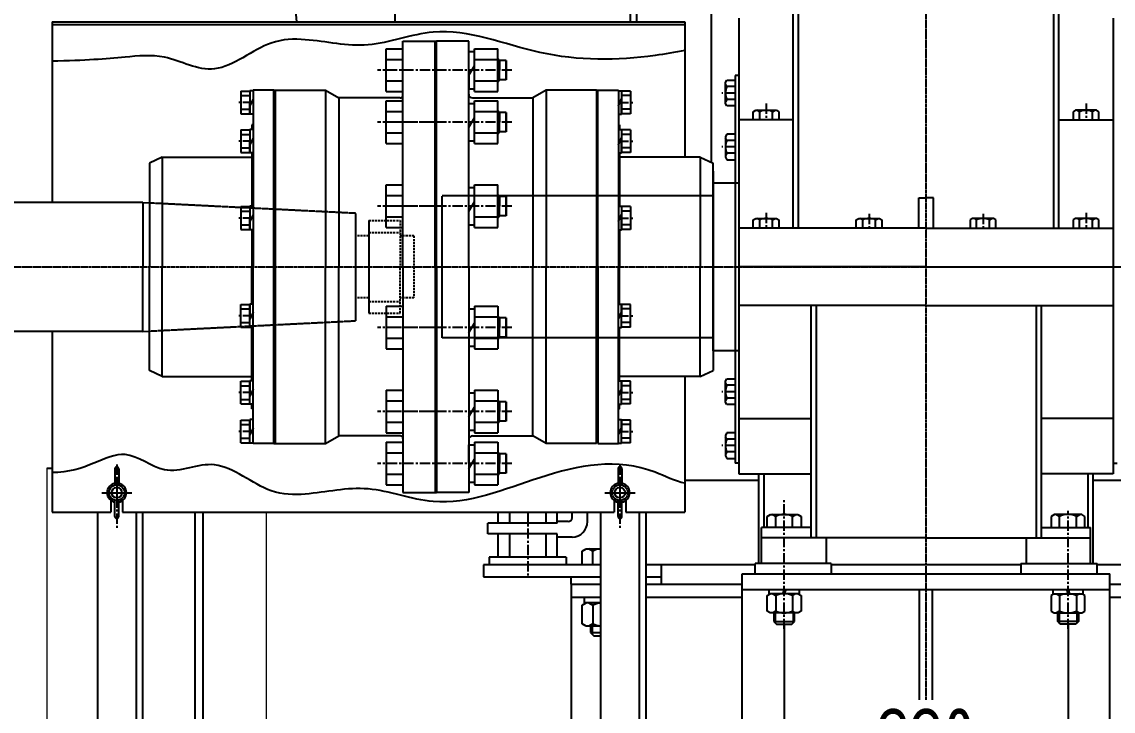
# Model space of a CAD drawing. Header units: millimetres. Extents: x -25976 to -4798, y -663 to 15440.
# Drawn here: x -15179 to -14333, y 14304 to 14838 of the extents above; entities that cross this region are included whole.
import ezdxf

# ---------------------------------------------------------------- set-up
doc = ezdxf.new("R2010")
doc.units = ezdxf.units.MM
doc.header["$LTSCALE"] = 0.25
doc.linetypes.add('CENTER', pattern=[50.8, 31.75, -6.35, 6.35, -6.35])
doc.linetypes.add('HIDDEN', pattern=[9.525, 6.35, -3.175])
for name, color, linetype in [('Bord', 1, 'Continuous'), ('Cen', 5, 'CENTER'), ('Con', 6, 'Continuous'), ('Cont', 6, 'Continuous'), ('Dim', 7, 'Continuous'), ('Hide', 2, 'HIDDEN')]:
    doc.layers.add(name, color=color, linetype=linetype)
doc.styles.add('Style1', font='romans.shx', dxfattribs={"width": 0.8})
doc.dimstyles.new('LIN15', dxfattribs={"dimscale": 15, "dimtxt": 3, "dimasz": 3, "dimexe": 1.5, "dimexo": 0, "dimgap": 1.5, "dimtad": 1, "dimdec": 0, "dimzin": 13, "dimdsep": 46, "dimtxsty": 'Style1', "dimcen": 0, "dimclrt": 3, "dimadec": 0, "dimazin": 0, "dimtfac": 1, "dimtdec": 0, "dimtmove": 0, "dimatfit": 3, "dimfxl": 1, "dimtolj": 1, "dimtzin": 13, "dimarcsym": 0})

# ---------------------------------------------------------------- blocks, each defined once
blk = doc.blocks.new('*D192')
at = {"layer": 'Dim', "color": 0, "lineweight": -2, "transparency": 16777216}
for p, q in [((-14588.27, 14371.01), (-14588.27, 14215.81)), ((-14368.27, 14371.01), (-14368.27, 14215.81)), ((-14543.27, 14238.31), (-14413.27, 14238.31))]:
    blk.add_line(p, q, dxfattribs=at)
at = {"layer": 'Dim', "color": 0, "transparency": 16777216}
for points in [[(-14543.27, 14245.81), (-14543.27, 14230.81), (-14588.27, 14238.31)], [(-14413.27, 14245.81), (-14413.27, 14230.81), (-14368.27, 14238.31)]]:
    blk.add_solid(points, dxfattribs=at)
at = {"layer": 'Dim', "color": 3, "transparency": 16777216, "insert": (-14478.27, 14283.31), "char_height": 45, "attachment_point": 5, "style": 'Style1'}
blk.add_mtext('\\A1;220', dxfattribs=at)

msp = doc.modelspace()

# ---------------------------------------------------------------- linework, layer by layer
at = {"color": 1, "ltscale": 0.496}
for p, q in [((-14595.18902, 14379.7105), (-14595.18902, 14371.928)), ((-14581.35402, 14379.7105), (-14581.35402, 14371.928)), ((-14375.18902, 14379.7105), (-14375.18902, 14371.928)), ((-14361.35402, 14379.7105), (-14361.35402, 14371.928))]:
    msp.add_line(p, q, dxfattribs=at)
at = {"layer": 'Bord'}
for p, q in [((-14808.77152, 14808.02881), (-14810.27152, 14808.02881)), ((-14808.77152, 14793.02881), (-14810.27152, 14793.02881)), ((-14808.77152, 14767.72033), (-14810.27152, 14767.72033)), ((-14808.77152, 14752.72033), (-14810.27152, 14752.72033)), ((-14808.77152, 14702.5105), (-14810.27152, 14702.5105)), ((-14808.77152, 14687.5105), (-14810.27152, 14687.5105)), ((-14808.77152, 14608.5105), (-14810.27152, 14608.5105)), ((-14808.77152, 14593.5105), (-14810.27152, 14593.5105)), ((-14808.77152, 14543.30067), (-14810.27152, 14543.30067)), ((-14808.77152, 14528.30067), (-14810.27152, 14528.30067)), ((-14808.77152, 14502.99218), (-14810.27152, 14502.99218)), ((-14808.77152, 14502.99218), (-14810.27152, 14502.99218)), ((-14808.77152, 14487.99218), (-14810.27152, 14487.99218))]:
    msp.add_line(p, q, dxfattribs=at)
for points in [[(-14665.32715, 14815.77323), (-14672.95992, 14814.33183), (-14709.84202, 14807.91449), (-14775.53868, 14807.40256), (-14849.34799, 14839.70188), (-14911.38669, 14814.66329), (-14951.45154, 14825.05002), (-14991.35441, 14824.50533), (-15028.13268, 14791.35492), (-15066.40641, 14814.11736), (-15103.47887, 14809.91147), (-15129.6889, 14808.02933), (-15155.88278, 14807.37752)], [(-14665.32715, 14480.24776), (-14672.95992, 14481.68917), (-14709.84202, 14501.8088), (-14775.53868, 14488.61843), (-14849.34799, 14456.31912), (-14911.38669, 14481.3577), (-14951.45154, 14470.97097), (-14991.35441, 14471.51567), (-15028.13268, 14504.66608), (-15066.40641, 14481.90363), (-15103.47887, 14514.54234), (-15129.6889, 14487.99167), (-15155.88278, 14488.64348)]]:
    msp.add_open_spline(points, degree=3, knots=[262.031920534, 262.031920534, 262.031920534, 262.031920534, 285.376803422, 374.709564146, 457.372574592, 508.03748906, 559.023490605, 586.099175012, 630.187959584, 669.595911366, 701.501473067, 748.136789081, 748.136789081, 748.136789081, 748.136789081], dxfattribs=at)
at = {"layer": 'Cen', "ltscale": 0.2}
for p, q in [((-14478.27152, 14312.27892), (-14478.27152, 14909.07277)), ((-17629.39153, 14648.0105), (-11678.17202, 14648.0105))]:
    msp.add_line(p, q, dxfattribs=at)
at = {"layer": 'Cen'}
for p, q in [((-14799.21307, 14800.52881), (-14903.33548, 14800.52881)), ((-14626.27152, 14782.78872), (-14636.58988, 14782.78872)), ((-14999.77152, 14775.52881), (-15011.78283, 14775.52881)), ((-14716.77152, 14775.52881), (-14704.76022, 14775.52881)), ((-14602.21422, 14774.66075), (-14602.21422, 14761.91613)), ((-14354.32883, 14774.66075), (-14354.32883, 14761.91613)), ((-14799.21307, 14760.22033), (-14903.33548, 14760.22033)), ((-14859.91821, 14760.22033), (-14888.70857, 14760.22033)), ((-14999.77152, 14745.45279), (-15011.78283, 14745.45279)), ((-14716.77152, 14745.45279), (-14704.76022, 14745.45279)), ((-14626.27152, 14741.04354), (-14636.58988, 14741.04354)), ((-14799.21307, 14695.0105), (-14903.33548, 14695.0105)), ((-14859.91821, 14695.0105), (-14888.70857, 14695.0105)), ((-14999.77152, 14685.9105), (-15011.78283, 14685.9105)), ((-14716.77152, 14685.9105), (-14704.76022, 14685.9105)), ((-14602.21422, 14689.88001), (-14602.21422, 14678.0105)), ((-14522.39615, 14689.17773), (-14522.39615, 14678.0105)), ((-14434.14689, 14689.17773), (-14434.14689, 14678.0105)), ((-14354.32883, 14689.88001), (-14354.32883, 14678.0105)), ((-14999.77152, 14610.1105), (-15011.78283, 14610.1105)), ((-14716.77152, 14610.1105), (-14704.76022, 14610.1105)), ((-14799.21307, 14601.0105), (-14903.33548, 14601.0105)), ((-14859.91821, 14601.0105), (-14888.70857, 14601.0105)), ((-14999.77152, 14550.56821), (-15011.78283, 14550.56821)), ((-14716.77152, 14550.56821), (-14704.76022, 14550.56821)), ((-14626.27152, 14551.23514), (-14636.58988, 14551.23514)), ((-14799.21307, 14535.80067), (-14903.33548, 14535.80067)), ((-14859.91821, 14535.80067), (-14888.70857, 14535.80067)), ((-14999.77152, 14520.49218), (-15011.78283, 14520.49218)), ((-14716.77152, 14520.49218), (-14704.76022, 14520.49218)), ((-14626.27152, 14509.48996), (-14636.58988, 14509.48996)), ((-15105.51194, 14494.80699), (-15105.51194, 14444.06153)), ((-14799.21307, 14495.49218), (-14903.33548, 14495.49218)), ((-14715.51173, 14494.80699), (-14715.51173, 14444.06153)), ((-14588.27152, 14418.0105), (-14588.27152, 14467.22943)), ((-14787.04359, 14457.94284), (-14787.04359, 14408.0105)), ((-14588.27152, 14367.27532), (-14588.27152, 14458.76079)), ((-14368.27152, 14367.27532), (-14368.27152, 14458.76079))]:
    msp.add_line(p, q, dxfattribs=at)
at = {"layer": 'Cen', "linetype": 'Continuous'}
for p, q in [((-15105.51184, 14484.64297), (-15105.51204, 14461.24271)), ((-14715.51163, 14484.64297), (-14715.51183, 14461.24271)), ((-15117.21207, 14472.94284), (-15093.81181, 14472.94284)), ((-14727.21186, 14472.94284), (-14703.8116, 14472.94284))]:
    msp.add_line(p, q, dxfattribs=at)
at = {"layer": 'Cen', "ltscale": 0.05}
for p, q in [((-15113.01194, 14472.94284), (-15098.01194, 14472.94284)), ((-14723.01173, 14472.94284), (-14708.01173, 14472.94284))]:
    msp.add_line(p, q, dxfattribs=at)
at = {"layer": 'Con'}
for p, q in [((-15155.51173, 14457.94284), (-15130.51173, 14457.94284)), ((-15155.51173, 14457.94284), (-15110.01194, 14457.94284)), ((-15150.51173, 14457.94284), (-15110.01194, 14457.94284)), ((-15120.51194, 14457.94284), (-15120.51194, 13918.0105)), ((-15101.01194, 14457.94284), (-14720.01173, 14457.94284)), ((-15085.51194, 14457.94284), (-15085.51194, 13975.64096)), ((-14730.51173, 14457.94284), (-14730.51173, 13918.0105)), ((-14711.01173, 14457.94284), (-14665.51173, 14457.94284)), ((-14695.51173, 14457.94284), (-14695.51173, 13918.0105)), ((-14690.32715, 14457.94284), (-14665.32715, 14457.94284))]:
    msp.add_line(p, q, dxfattribs=at)
at = {"layer": 'Cont'}
for p, q in [((-14890.0113, 15007.5105), (-14890.0113, 14838.0105)), ((-14707.33569, 14838.0105), (-14707.33569, 14992.5105)), ((-14702.33569, 14838.0105), (-14702.33569, 14958.2369)), ((-14971.33592, 14896.0105), (-14966.10995, 14838.0105)), ((-14577.15692, 14678.0105), (-14577.15692, 14895.0105)), ((-14379.38613, 14678.0105), (-14379.38613, 14895.0105)), ((-14581.15692, 14678.0105), (-14581.15692, 14890.0105)), ((-14375.38613, 14678.0105), (-14375.38613, 14890.0105)), ((-14644.45264, 14728.89818), (-14644.45264, 14876.6733)), ((-15155.51173, 14838.0105), (-14665.32715, 14838.0105)), ((-15155.51173, 14838.0105), (-15155.51173, 14698.0105)), ((-14665.32715, 14838.0105), (-14665.32715, 14733.0105)), ((-14623.27152, 14840.78444), (-14623.27152, 14487.59904)), ((-14333.27152, 14840.78444), (-14333.27152, 14487.59904)), ((-14883.77152, 14823.02881), (-14857.77152, 14823.02881)), ((-14883.77152, 14648.0105), (-14883.77152, 14823.02881)), ((-14858.77152, 14811.02881), (-14858.77152, 14823.02881)), ((-14858.77152, 14778.02881), (-14858.77152, 14823.02881)), ((-14857.77152, 14648.0105), (-14857.77152, 14823.02881)), ((-14832.77152, 14823.02881), (-14857.77152, 14823.02881)), ((-14832.77152, 14648.0105), (-14832.77152, 14823.02881)), ((-14896.77152, 14817.02881), (-14883.77152, 14817.02881)), ((-14896.77152, 14784.02881), (-14896.77152, 14817.02881)), ((-14832.77152, 14800.52881), (-14832.77152, 14815.02881)), ((-14832.77152, 14815.02881), (-14828.27152, 14815.02881)), ((-14828.27152, 14817.02881), (-14810.27152, 14817.02881)), ((-14828.27152, 14784.02881), (-14828.27152, 14817.02881)), ((-14810.27152, 14784.02881), (-14810.27152, 14817.02881)), ((-14896.77152, 14808.77881), (-14883.77152, 14808.77881)), ((-14832.77152, 14796.73548), (-14828.27152, 14803.97257)), ((-14828.27152, 14808.77881), (-14810.27152, 14808.77881)), ((-14810.27152, 14809.52881), (-14808.77152, 14808.02881)), ((-14808.77152, 14808.02881), (-14808.77152, 14800.52881)), ((-14803.77152, 14808.02881), (-14808.77152, 14808.02881)), ((-14803.77152, 14808.02881), (-14803.77152, 14800.52881)), ((-14803.77152, 14800.52881), (-14803.77152, 14808.02881)), ((-14832.77152, 14800.52881), (-14832.77152, 14786.02881)), ((-14808.77152, 14793.02881), (-14808.77152, 14800.52881)), ((-14803.77152, 14793.02881), (-14803.77152, 14800.52881)), ((-14803.77152, 14800.52881), (-14803.77152, 14793.02881)), ((-14626.27152, 14796.3972), (-14626.27152, 14495.88148)), ((-14623.27152, 14796.3972), (-14626.27152, 14796.3972)), ((-14983.77152, 14785.02881), (-14999.77152, 14785.02881)), ((-14999.77152, 14785.02881), (-14999.77152, 14648.0105)), ((-14999.77152, 14785.02881), (-14999.77152, 14648.0105)), ((-14983.77152, 14648.0105), (-14983.77152, 14785.02881)), ((-14983.77152, 14785.02881), (-14983.77152, 14648.0105)), ((-14982.77152, 14785.02881), (-14943.77152, 14785.02881)), ((-14982.77152, 14785.02881), (-14982.77152, 14648.0105)), ((-14982.77152, 14648.0105), (-14982.77152, 14785.02881)), ((-14943.77152, 14785.02881), (-14933.37922, 14779.02881)), ((-14943.77152, 14785.02881), (-14943.77152, 14648.0105)), ((-14896.77152, 14792.27881), (-14883.77152, 14792.27881)), ((-14858.77152, 14648.0105), (-14858.77152, 14790.02881)), ((-14832.77152, 14786.02881), (-14828.27152, 14786.02881)), ((-14832.77152, 14786.02881), (-14828.27152, 14786.02881)), ((-14828.27152, 14792.27881), (-14810.27152, 14792.27881)), ((-14810.27152, 14791.52881), (-14808.77152, 14793.02881)), ((-14803.77152, 14793.02881), (-14808.77152, 14793.02881)), ((-14772.77152, 14785.02881), (-14783.16383, 14779.02881)), ((-14772.77152, 14785.02881), (-14772.77152, 14648.0105)), ((-14733.77152, 14785.02881), (-14772.77152, 14785.02881)), ((-14733.77152, 14785.02881), (-14733.77152, 14648.0105)), ((-14733.77152, 14785.01339), (-14732.77152, 14785.02881)), ((-14733.77152, 14785.02881), (-14733.77152, 14648.0105)), ((-14732.77152, 14648.0105), (-14732.77152, 14785.02881)), ((-14732.77152, 14785.02881), (-14716.77152, 14785.02881)), ((-14732.77152, 14785.02881), (-14716.77152, 14785.02881)), ((-14732.77152, 14648.0105), (-14732.77152, 14785.02881)), ((-14716.77152, 14785.02881), (-14716.77152, 14648.0105)), ((-14716.77152, 14785.02881), (-14716.77152, 14648.0105)), ((-14633.77152, 14790.83802), (-14632.67415, 14792.73872)), ((-14633.77152, 14774.73942), (-14633.77152, 14790.83802)), ((-14632.67415, 14787.76372), (-14633.77152, 14789.66442)), ((-14632.67415, 14792.73872), (-14626.27152, 14792.73872)), ((-14626.27152, 14787.76372), (-14632.67415, 14787.76372)), ((-15009.27152, 14784.32881), (-15009.27152, 14766.72881)), ((-15009.27152, 14784.32881), (-15002.27152, 14784.32881)), ((-15009.27152, 14780.78925), (-15002.27152, 14780.78925)), ((-14999.77152, 14784.62881), (-15002.27152, 14784.62881)), ((-15002.27152, 14784.62881), (-15002.27152, 14775.52881)), ((-15002.27152, 14784.32881), (-15002.27152, 14766.72881)), ((-14999.77152, 14778.24275), (-15002.27152, 14772.81487)), ((-14999.77152, 14784.62881), (-14999.77152, 14766.42881)), ((-14885.77152, 14779.02881), (-14933.37922, 14779.02881)), ((-14933.37922, 14779.02881), (-14933.37922, 14648.0105)), ((-14896.77152, 14784.02881), (-14883.77152, 14784.02881)), ((-14896.77152, 14784.02881), (-14883.77152, 14784.02881)), ((-14896.77152, 14776.72033), (-14883.77152, 14776.72033)), ((-14896.77152, 14743.72033), (-14896.77152, 14776.72033)), ((-14829.77152, 14779.02881), (-14783.16383, 14779.02881)), ((-14828.27152, 14784.02881), (-14810.27152, 14784.02881)), ((-14828.27152, 14784.02881), (-14810.27152, 14784.02881)), ((-14828.27152, 14776.72033), (-14810.27152, 14776.72033)), ((-14828.27152, 14743.72033), (-14828.27152, 14776.72033)), ((-14810.27152, 14743.72033), (-14810.27152, 14776.72033)), ((-14783.16383, 14779.02881), (-14783.16383, 14648.0105)), ((-14716.77152, 14784.62881), (-14716.77152, 14766.42881)), ((-14716.77152, 14784.62881), (-14714.27152, 14784.62881)), ((-14716.77152, 14772.81487), (-14714.27152, 14778.24275)), ((-14714.27152, 14784.62881), (-14714.27152, 14775.52881)), ((-14707.27152, 14784.32881), (-14714.27152, 14784.32881)), ((-14714.27152, 14784.32881), (-14714.27152, 14766.72881)), ((-14707.27152, 14780.78925), (-14714.27152, 14780.78925)), ((-14707.27152, 14784.32881), (-14707.27152, 14766.72881)), ((-14632.67415, 14777.81372), (-14633.77152, 14775.91302)), ((-14626.27152, 14777.81372), (-14632.67415, 14777.81372)), ((-15009.27152, 14770.26837), (-15002.27152, 14770.26837)), ((-15002.27152, 14766.42881), (-15002.27152, 14775.52881)), ((-14896.77152, 14768.47033), (-14883.77152, 14768.47033)), ((-14832.77152, 14774.72033), (-14828.27152, 14774.72033)), ((-14828.27152, 14768.47033), (-14810.27152, 14768.47033)), ((-14810.27152, 14769.22033), (-14808.77152, 14767.72033)), ((-14714.27152, 14766.42881), (-14714.27152, 14775.52881)), ((-14707.27152, 14770.26837), (-14714.27152, 14770.26837)), ((-14632.67415, 14772.83872), (-14633.77152, 14774.73942)), ((-14626.27152, 14772.83872), (-14632.67415, 14772.83872)), ((-14612.16422, 14768.31876), (-14610.26352, 14769.41613)), ((-14612.16422, 14761.91613), (-14612.16422, 14768.31876)), ((-14610.26352, 14769.41613), (-14594.16492, 14769.41613)), ((-14607.18922, 14768.31876), (-14609.08992, 14769.41613)), ((-14607.18922, 14761.91613), (-14607.18922, 14768.31876)), ((-14597.23922, 14768.31876), (-14595.33852, 14769.41613)), ((-14597.23922, 14761.91613), (-14597.23922, 14768.31876)), ((-14594.16492, 14769.41613), (-14592.26422, 14768.31876)), ((-14592.26422, 14768.31876), (-14592.26422, 14761.91613)), ((-14362.37812, 14769.41613), (-14364.27883, 14768.31876)), ((-14364.27883, 14768.31876), (-14364.27883, 14761.91613)), ((-14346.27953, 14769.41613), (-14362.37812, 14769.41613)), ((-14359.30383, 14768.31876), (-14361.20453, 14769.41613)), ((-14359.30383, 14761.91613), (-14359.30383, 14768.31876)), ((-14349.35383, 14768.31876), (-14347.45312, 14769.41613)), ((-14349.35383, 14761.91613), (-14349.35383, 14768.31876)), ((-14344.37883, 14768.31876), (-14346.27953, 14769.41613)), ((-14344.37883, 14761.91613), (-14344.37883, 14768.31876)), ((-15009.27152, 14766.72881), (-15002.27152, 14766.72881)), ((-14999.77152, 14766.42881), (-15002.27152, 14766.42881)), ((-14832.77152, 14756.427), (-14828.27152, 14763.66409)), ((-14808.77152, 14767.72033), (-14808.77152, 14760.22033)), ((-14803.77152, 14767.72033), (-14808.77152, 14767.72033)), ((-14808.77152, 14752.72033), (-14808.77152, 14760.22033)), ((-14803.77152, 14767.72033), (-14803.77152, 14760.22033)), ((-14803.77152, 14760.22033), (-14803.77152, 14767.72033)), ((-14803.77152, 14752.72033), (-14803.77152, 14760.22033)), ((-14803.77152, 14760.22033), (-14803.77152, 14752.72033)), ((-14716.77152, 14766.42881), (-14714.27152, 14766.42881)), ((-14707.27152, 14766.72881), (-14714.27152, 14766.72881)), ((-14581.15692, 14761.91613), (-14623.27152, 14761.91613)), ((-14375.38613, 14761.91613), (-14333.27152, 14761.91613)), ((-15009.27152, 14754.25279), (-15009.27152, 14736.65279)), ((-15009.27152, 14754.25279), (-15002.27152, 14754.25279)), ((-14999.77152, 14754.55279), (-15002.27152, 14754.55279)), ((-15002.27152, 14754.55279), (-15002.27152, 14745.45279)), ((-15002.27152, 14754.25279), (-15002.27152, 14736.65279)), ((-14999.77152, 14758.02881), (-15000.77152, 14758.02881)), ((-15000.77152, 14758.02881), (-15000.77152, 14754.55279)), ((-14999.77152, 14758.02881), (-15000.77152, 14758.02881)), ((-15000.77152, 14758.02881), (-15000.77152, 14754.55279)), ((-14999.77152, 14754.55279), (-14999.77152, 14736.35279)), ((-14896.77152, 14751.97033), (-14883.77152, 14751.97033)), ((-14828.27152, 14751.97033), (-14810.27152, 14751.97033)), ((-14810.27152, 14751.22033), (-14808.77152, 14752.72033)), ((-14803.77152, 14752.72033), (-14808.77152, 14752.72033)), ((-14716.77152, 14758.02881), (-14715.77152, 14758.02881)), ((-14716.77152, 14758.02881), (-14715.77152, 14758.02881)), ((-14716.77152, 14754.55279), (-14716.77152, 14736.35279)), ((-14716.77152, 14754.55279), (-14714.27152, 14754.55279)), ((-14715.77152, 14758.02881), (-14715.77152, 14754.55279)), ((-14715.77152, 14758.02881), (-14715.77152, 14754.55279)), ((-14714.27152, 14754.55279), (-14714.27152, 14745.45279)), ((-14707.27152, 14754.25279), (-14714.27152, 14754.25279)), ((-14714.27152, 14754.25279), (-14714.27152, 14736.65279)), ((-14707.27152, 14754.25279), (-14707.27152, 14736.65279)), ((-15009.27152, 14750.71323), (-15002.27152, 14750.71323)), ((-14999.77152, 14748.16673), (-15002.27152, 14742.73885)), ((-15002.27152, 14736.35279), (-15002.27152, 14745.45279)), ((-14896.77152, 14743.72033), (-14883.77152, 14743.72033)), ((-14832.77152, 14745.72033), (-14828.27152, 14745.72033)), ((-14828.27152, 14743.72033), (-14810.27152, 14743.72033)), ((-14716.77152, 14742.73885), (-14714.27152, 14748.16673)), ((-14707.27152, 14750.71323), (-14714.27152, 14750.71323)), ((-14714.27152, 14736.35279), (-14714.27152, 14745.45279)), ((-14632.67415, 14750.99354), (-14633.77152, 14749.09283)), ((-14633.77152, 14749.09283), (-14633.77152, 14732.99424)), ((-14632.67415, 14746.01854), (-14633.77152, 14747.91924)), ((-14626.27152, 14750.99354), (-14632.67415, 14750.99354)), ((-14626.27152, 14746.01854), (-14632.67415, 14746.01854)), ((-15009.27152, 14740.19235), (-15002.27152, 14740.19235)), ((-15009.27152, 14736.65279), (-15002.27152, 14736.65279)), ((-14999.77152, 14736.35279), (-15002.27152, 14736.35279)), ((-15000.77152, 14736.35279), (-15000.77152, 14695.0105)), ((-15000.77152, 14736.35279), (-15000.77152, 14695.0105)), ((-14716.77152, 14736.35279), (-14714.27152, 14736.35279)), ((-14715.77152, 14736.35279), (-14715.77152, 14695.0105)), ((-14715.77152, 14736.35279), (-14715.77152, 14695.0105)), ((-14707.27152, 14740.19235), (-14714.27152, 14740.19235)), ((-14707.27152, 14736.65279), (-14714.27152, 14736.65279)), ((-14632.67415, 14736.06854), (-14633.77152, 14734.16783)), ((-14626.27152, 14736.06854), (-14632.67415, 14736.06854)), ((-15070.27152, 14733.0105), (-15080.27152, 14728.34742)), ((-15080.27152, 14728.34742), (-15080.27152, 14648.0105)), ((-15070.27152, 14733.0105), (-15070.27152, 14648.0105)), ((-15070.27152, 14733.0105), (-15000.77152, 14733.0105)), ((-14653.27152, 14733.0105), (-14715.77152, 14733.0105)), ((-14653.27152, 14733.0105), (-14653.27152, 14648.0105)), ((-14653.27152, 14733.0105), (-14643.27152, 14728.34742)), ((-14643.27152, 14648.0105), (-14643.27152, 14728.34742)), ((-14633.77152, 14732.99424), (-14632.67415, 14731.09354)), ((-14632.67415, 14731.09354), (-14626.27152, 14731.09354)), ((-14643.27152, 14722.15442), (-14643.27152, 14573.86658)), ((-14896.77152, 14678.5105), (-14896.77152, 14711.5105)), ((-14896.77152, 14711.5105), (-14883.77152, 14711.5105)), ((-14832.77152, 14709.5105), (-14828.27152, 14709.5105)), ((-14828.27152, 14678.5105), (-14828.27152, 14711.5105)), ((-14828.27152, 14711.5105), (-14810.27152, 14711.5105)), ((-14810.27152, 14678.5105), (-14810.27152, 14711.5105)), ((-14643.27152, 14583.0105), (-14643.27152, 14713.0105)), ((-14623.27152, 14713.0105), (-14643.27152, 14713.0105)), ((-14643.27152, 14583.0105), (-14643.27152, 14713.0105)), ((-14896.77152, 14703.2605), (-14883.77152, 14703.2605)), ((-14828.27152, 14703.2605), (-14810.27152, 14703.2605)), ((-14810.27152, 14704.0105), (-14808.77152, 14702.5105)), ((-14803.77152, 14702.5105), (-14808.77152, 14702.5105)), ((-14808.77152, 14702.5105), (-14808.77152, 14695.0105)), ((-14803.77152, 14695.0105), (-14803.77152, 14702.5105)), ((-14803.77152, 14702.5105), (-14803.77152, 14695.0105)), ((-14483.98221, 14678.0105), (-14483.98221, 14701.46052)), ((-14483.98221, 14701.46052), (-14478.27152, 14701.46052)), ((-14472.56083, 14701.46052), (-14478.27152, 14701.46052)), ((-14472.56083, 14678.0105), (-14472.56083, 14701.46052)), ((-15085.27152, 14698.0105), (-15185.27152, 14698.0105)), ((-15085.27152, 14698.0105), (-15080.27152, 14697.7605)), ((-15085.27152, 14698.0105), (-15085.27152, 14648.0105)), ((-15085.27152, 14698.0105), (-15085.27152, 14648.0105)), ((-15009.27152, 14694.7105), (-15009.27152, 14677.1105)), ((-15009.27152, 14694.7105), (-15002.27152, 14694.7105)), ((-14999.77152, 14695.0105), (-15002.27152, 14695.0105)), ((-15002.27152, 14695.0105), (-15002.27152, 14685.9105)), ((-15002.27152, 14694.7105), (-15002.27152, 14677.1105)), ((-14999.77152, 14695.0105), (-14999.77152, 14676.8105)), ((-14832.77152, 14691.21717), (-14828.27152, 14698.45425)), ((-14808.77152, 14687.5105), (-14808.77152, 14695.0105)), ((-14803.77152, 14695.0105), (-14803.77152, 14687.5105)), ((-14803.77152, 14687.5105), (-14803.77152, 14695.0105)), ((-14716.77152, 14695.0105), (-14716.77152, 14676.8105)), ((-14716.77152, 14695.0105), (-14714.27152, 14695.0105)), ((-14714.27152, 14695.0105), (-14714.27152, 14685.9105)), ((-14707.27152, 14694.7105), (-14714.27152, 14694.7105)), ((-14714.27152, 14694.7105), (-14714.27152, 14677.1105)), ((-14707.27152, 14694.7105), (-14707.27152, 14677.1105)), ((-15009.27152, 14691.17094), (-15002.27152, 14691.17094)), ((-14999.77152, 14688.62444), (-15002.27152, 14683.19656)), ((-15002.27152, 14676.8105), (-15002.27152, 14685.9105)), ((-14896.77152, 14686.7605), (-14883.77152, 14686.7605)), ((-14828.27152, 14686.7605), (-14810.27152, 14686.7605)), ((-14810.27152, 14686.0105), (-14808.77152, 14687.5105)), ((-14803.77152, 14687.5105), (-14808.77152, 14687.5105)), ((-14716.77152, 14683.19656), (-14714.27152, 14688.62444)), ((-14707.27152, 14691.17094), (-14714.27152, 14691.17094)), ((-14714.27152, 14676.8105), (-14714.27152, 14685.9105)), ((-14612.16422, 14684.41313), (-14610.26352, 14685.5105)), ((-14612.16422, 14678.0105), (-14612.16422, 14684.41313)), ((-14610.26352, 14685.5105), (-14594.16492, 14685.5105)), ((-14607.18922, 14684.41313), (-14609.08992, 14685.5105)), ((-14607.18922, 14678.0105), (-14607.18922, 14684.41313)), ((-14597.23922, 14684.41313), (-14595.33852, 14685.5105)), ((-14597.23922, 14678.0105), (-14597.23922, 14684.41313)), ((-14594.16492, 14685.5105), (-14592.26422, 14684.41313)), ((-14592.26422, 14684.41313), (-14592.26422, 14678.0105)), ((-14532.34615, 14684.41313), (-14530.44545, 14685.5105)), ((-14532.34615, 14678.0105), (-14532.34615, 14684.41313)), ((-14530.44545, 14685.5105), (-14514.34685, 14685.5105)), ((-14527.37115, 14684.41313), (-14529.27185, 14685.5105)), ((-14527.37115, 14678.0105), (-14527.37115, 14684.41313)), ((-14517.42115, 14684.41313), (-14515.52045, 14685.5105)), ((-14517.42115, 14678.0105), (-14517.42115, 14684.41313)), ((-14514.34685, 14685.5105), (-14512.44615, 14684.41313)), ((-14512.44615, 14684.41313), (-14512.44615, 14678.0105)), ((-14442.19619, 14685.5105), (-14444.09689, 14684.41313)), ((-14444.09689, 14684.41313), (-14444.09689, 14678.0105)), ((-14426.0976, 14685.5105), (-14442.19619, 14685.5105)), ((-14439.12189, 14684.41313), (-14441.0226, 14685.5105)), ((-14439.12189, 14678.0105), (-14439.12189, 14684.41313)), ((-14429.17189, 14684.41313), (-14427.27119, 14685.5105)), ((-14429.17189, 14678.0105), (-14429.17189, 14684.41313)), ((-14424.19689, 14684.41313), (-14426.0976, 14685.5105)), ((-14424.19689, 14678.0105), (-14424.19689, 14684.41313)), ((-14362.37812, 14685.5105), (-14364.27883, 14684.41313)), ((-14364.27883, 14684.41313), (-14364.27883, 14678.0105)), ((-14346.27953, 14685.5105), (-14362.37812, 14685.5105)), ((-14359.30383, 14684.41313), (-14361.20453, 14685.5105)), ((-14359.30383, 14678.0105), (-14359.30383, 14684.41313)), ((-14349.35383, 14684.41313), (-14347.45312, 14685.5105)), ((-14349.35383, 14678.0105), (-14349.35383, 14684.41313)), ((-14344.37883, 14684.41313), (-14346.27953, 14685.5105)), ((-14344.37883, 14678.0105), (-14344.37883, 14684.41313)), ((-15009.27152, 14680.65006), (-15002.27152, 14680.65006)), ((-15009.27152, 14677.1105), (-15002.27152, 14677.1105)), ((-14999.77152, 14676.8105), (-15002.27152, 14676.8105)), ((-15000.77152, 14676.8105), (-15000.77152, 14648.0105)), ((-15000.77152, 14676.8105), (-15000.77152, 14648.0105)), ((-14896.77152, 14678.5105), (-14883.77152, 14678.5105)), ((-14832.77152, 14680.5105), (-14828.27152, 14680.5105)), ((-14828.27152, 14678.5105), (-14810.27152, 14678.5105)), ((-14716.77152, 14676.8105), (-14714.27152, 14676.8105)), ((-14715.77152, 14676.8105), (-14715.77152, 14648.0105)), ((-14715.77152, 14676.8105), (-14715.77152, 14648.0105)), ((-14707.27152, 14680.65006), (-14714.27152, 14680.65006)), ((-14707.27152, 14677.1105), (-14714.27152, 14677.1105)), ((-14478.27152, 14678.0105), (-14623.27152, 14678.0105)), ((-14478.27152, 14678.0105), (-14333.27152, 14678.0105)), ((-15085.27152, 14598.0105), (-15085.27152, 14648.0105)), ((-15085.27152, 14598.0105), (-15085.27152, 14648.0105)), ((-15080.27152, 14567.67357), (-15080.27152, 14648.0105)), ((-15070.27152, 14563.0105), (-15070.27152, 14648.0105)), ((-15000.77152, 14619.2105), (-15000.77152, 14648.0105)), ((-15000.77152, 14619.2105), (-15000.77152, 14648.0105)), ((-14999.77152, 14510.99218), (-14999.77152, 14648.0105)), ((-14999.77152, 14510.99218), (-14999.77152, 14648.0105)), ((-14983.77152, 14648.0105), (-14983.77152, 14510.99218)), ((-14983.77152, 14510.99218), (-14983.77152, 14648.0105)), ((-14982.77152, 14510.99218), (-14982.77152, 14648.0105)), ((-14982.77152, 14648.0105), (-14982.77152, 14510.99218)), ((-14943.77152, 14510.99218), (-14943.77152, 14648.0105)), ((-14933.37922, 14516.99218), (-14933.37922, 14648.0105)), ((-14883.77152, 14648.0105), (-14883.77152, 14472.99218)), ((-14858.77152, 14648.0105), (-14858.77152, 14505.99218)), ((-14857.77152, 14648.0105), (-14857.77152, 14472.99218)), ((-14832.77152, 14648.0105), (-14832.77152, 14472.99218)), ((-14783.16383, 14516.99218), (-14783.16383, 14648.0105)), ((-14772.77152, 14510.99218), (-14772.77152, 14648.0105)), ((-14733.77152, 14510.99218), (-14733.77152, 14648.0105)), ((-14733.77152, 14510.99218), (-14733.77152, 14648.0105)), ((-14732.77152, 14648.0105), (-14732.77152, 14510.99218)), ((-14732.77152, 14648.0105), (-14732.77152, 14510.99218)), ((-14716.77152, 14510.99218), (-14716.77152, 14648.0105)), ((-14716.77152, 14510.99218), (-14716.77152, 14648.0105)), ((-14715.77152, 14619.2105), (-14715.77152, 14648.0105)), ((-14715.77152, 14619.2105), (-14715.77152, 14648.0105)), ((-14653.27152, 14563.0105), (-14653.27152, 14648.0105)), ((-14643.27152, 14648.0105), (-14643.27152, 14567.67357)), ((-14478.27152, 14648.0105), (-14623.27152, 14648.0105)), ((-14478.27152, 14648.0105), (-14333.27152, 14648.0105)), ((-15009.27152, 14618.9105), (-15002.27152, 14618.9105)), ((-15009.27152, 14601.3105), (-15009.27152, 14618.9105)), ((-15002.27152, 14619.2105), (-15002.27152, 14610.1105)), ((-14999.77152, 14619.2105), (-15002.27152, 14619.2105)), ((-15002.27152, 14601.3105), (-15002.27152, 14618.9105)), ((-14999.77152, 14601.0105), (-14999.77152, 14619.2105)), ((-14896.77152, 14617.5105), (-14883.77152, 14617.5105)), ((-14896.77152, 14617.5105), (-14896.77152, 14584.5105)), ((-14828.27152, 14617.5105), (-14810.27152, 14617.5105)), ((-14828.27152, 14617.5105), (-14828.27152, 14584.5105)), ((-14810.27152, 14617.5105), (-14810.27152, 14584.5105)), ((-14716.77152, 14619.2105), (-14714.27152, 14619.2105)), ((-14716.77152, 14601.0105), (-14716.77152, 14619.2105)), ((-14714.27152, 14619.2105), (-14714.27152, 14610.1105)), ((-14714.27152, 14601.3105), (-14714.27152, 14618.9105)), ((-14707.27152, 14618.9105), (-14714.27152, 14618.9105)), ((-14707.27152, 14601.3105), (-14707.27152, 14618.9105)), ((-14478.27152, 14618.0105), (-14623.27152, 14618.0105)), ((-14567.52742, 14617.83991), (-14567.52742, 14438.0105)), ((-14563.52742, 14617.83991), (-14563.52742, 14438.0105)), ((-14478.27152, 14618.0105), (-14333.27152, 14618.0105)), ((-14393.01563, 14617.83991), (-14393.01563, 14438.0105)), ((-14389.01563, 14617.83991), (-14389.01563, 14438.0105)), ((-15009.27152, 14615.37094), (-15002.27152, 14615.37094)), ((-14999.77152, 14612.82444), (-15002.27152, 14607.39656)), ((-15002.27152, 14601.0105), (-15002.27152, 14610.1105)), ((-14896.77152, 14609.2605), (-14883.77152, 14609.2605)), ((-14832.77152, 14615.5105), (-14828.27152, 14615.5105)), ((-14828.27152, 14609.2605), (-14810.27152, 14609.2605)), ((-14810.27152, 14610.0105), (-14808.77152, 14608.5105)), ((-14803.77152, 14608.5105), (-14808.77152, 14608.5105)), ((-14808.77152, 14608.5105), (-14808.77152, 14601.0105)), ((-14803.77152, 14608.5105), (-14803.77152, 14601.0105)), ((-14803.77152, 14601.0105), (-14803.77152, 14608.5105)), ((-14716.77152, 14607.39656), (-14714.27152, 14612.82444)), ((-14707.27152, 14615.37094), (-14714.27152, 14615.37094)), ((-14714.27152, 14601.0105), (-14714.27152, 14610.1105)), ((-15009.27152, 14604.85006), (-15002.27152, 14604.85006)), ((-15009.27152, 14601.3105), (-15002.27152, 14601.3105)), ((-14999.77152, 14601.0105), (-15002.27152, 14601.0105)), ((-15000.77152, 14559.66821), (-15000.77152, 14601.0105)), ((-15000.77152, 14559.66821), (-15000.77152, 14601.0105)), ((-14832.77152, 14597.21717), (-14828.27152, 14604.45425)), ((-14808.77152, 14593.5105), (-14808.77152, 14601.0105)), ((-14803.77152, 14593.5105), (-14803.77152, 14601.0105)), ((-14803.77152, 14601.0105), (-14803.77152, 14593.5105)), ((-14716.77152, 14601.0105), (-14714.27152, 14601.0105)), ((-14715.77152, 14559.66821), (-14715.77152, 14601.0105)), ((-14715.77152, 14559.66821), (-14715.77152, 14601.0105)), ((-14707.27152, 14604.85006), (-14714.27152, 14604.85006)), ((-14707.27152, 14601.3105), (-14714.27152, 14601.3105)), ((-15085.27152, 14598.0105), (-15185.27152, 14598.0105)), ((-15155.51173, 14598.0105), (-15155.51173, 14457.94284)), ((-15085.27152, 14598.0105), (-15080.27152, 14598.2605)), ((-14896.77152, 14592.7605), (-14883.77152, 14592.7605)), ((-14828.27152, 14592.7605), (-14810.27152, 14592.7605)), ((-14810.27152, 14592.0105), (-14808.77152, 14593.5105)), ((-14803.77152, 14593.5105), (-14808.77152, 14593.5105)), ((-14896.77152, 14584.5105), (-14883.77152, 14584.5105)), ((-14832.77152, 14586.5105), (-14828.27152, 14586.5105)), ((-14828.27152, 14584.5105), (-14810.27152, 14584.5105)), ((-14623.27152, 14583.0105), (-14643.27152, 14583.0105)), ((-15070.27152, 14563.0105), (-15080.27152, 14567.67357)), ((-14653.27152, 14563.0105), (-14643.27152, 14567.67357)), ((-15070.27152, 14563.0105), (-15000.77152, 14563.0105)), ((-15009.27152, 14559.36821), (-15002.27152, 14559.36821)), ((-15009.27152, 14541.76821), (-15009.27152, 14559.36821)), ((-15002.27152, 14559.66821), (-15002.27152, 14550.56821)), ((-14999.77152, 14559.66821), (-15002.27152, 14559.66821)), ((-15002.27152, 14541.76821), (-15002.27152, 14559.36821)), ((-14999.77152, 14541.46821), (-14999.77152, 14559.66821)), ((-14716.77152, 14559.66821), (-14714.27152, 14559.66821)), ((-14716.77152, 14541.46821), (-14716.77152, 14559.66821)), ((-14653.27152, 14563.0105), (-14715.77152, 14563.0105)), ((-14714.27152, 14559.66821), (-14714.27152, 14550.56821)), ((-14714.27152, 14541.76821), (-14714.27152, 14559.36821)), ((-14707.27152, 14559.36821), (-14714.27152, 14559.36821)), ((-14707.27152, 14541.76821), (-14707.27152, 14559.36821)), ((-14665.32715, 14563.0105), (-14665.32715, 14457.94284)), ((-14633.77152, 14559.28444), (-14632.67415, 14561.18514)), ((-14633.77152, 14543.18584), (-14633.77152, 14559.28444)), ((-14632.67415, 14556.21014), (-14633.77152, 14558.11084)), ((-14632.67415, 14561.18514), (-14626.27152, 14561.18514)), ((-15009.27152, 14555.82865), (-15002.27152, 14555.82865)), ((-14999.77152, 14553.28215), (-15002.27152, 14547.85427)), ((-15002.27152, 14541.46821), (-15002.27152, 14550.56821)), ((-14896.77152, 14552.30067), (-14896.77152, 14519.30067)), ((-14896.77152, 14552.30067), (-14883.77152, 14552.30067)), ((-14832.77152, 14550.30067), (-14828.27152, 14550.30067)), ((-14828.27152, 14552.30067), (-14828.27152, 14519.30067)), ((-14828.27152, 14552.30067), (-14810.27152, 14552.30067)), ((-14810.27152, 14552.30067), (-14810.27152, 14519.30067)), ((-14716.77152, 14547.85427), (-14714.27152, 14553.28215)), ((-14707.27152, 14555.82865), (-14714.27152, 14555.82865)), ((-14714.27152, 14541.46821), (-14714.27152, 14550.56821)), ((-14626.27152, 14556.21014), (-14632.67415, 14556.21014)), ((-15009.27152, 14545.30777), (-15002.27152, 14545.30777)), ((-15009.27152, 14541.76821), (-15002.27152, 14541.76821)), ((-14999.77152, 14541.46821), (-15002.27152, 14541.46821)), ((-15000.77152, 14537.99218), (-15000.77152, 14541.46821)), ((-15000.77152, 14537.99218), (-15000.77152, 14541.46821)), ((-14896.77152, 14544.05067), (-14883.77152, 14544.05067)), ((-14828.27152, 14544.05067), (-14810.27152, 14544.05067)), ((-14810.27152, 14544.80067), (-14808.77152, 14543.30067)), ((-14808.77152, 14543.30067), (-14808.77152, 14535.80067)), ((-14803.77152, 14543.30067), (-14808.77152, 14543.30067)), ((-14803.77152, 14535.80067), (-14803.77152, 14543.30067)), ((-14803.77152, 14543.30067), (-14803.77152, 14535.80067)), ((-14716.77152, 14541.46821), (-14714.27152, 14541.46821)), ((-14715.77152, 14537.99218), (-14715.77152, 14541.46821)), ((-14715.77152, 14537.99218), (-14715.77152, 14541.46821)), ((-14707.27152, 14545.30777), (-14714.27152, 14545.30777)), ((-14707.27152, 14541.76821), (-14714.27152, 14541.76821)), ((-14632.67415, 14546.26014), (-14633.77152, 14544.35944)), ((-14632.67415, 14541.28514), (-14633.77152, 14543.18584)), ((-14626.27152, 14546.26014), (-14632.67415, 14546.26014)), ((-14626.27152, 14541.28514), (-14632.67415, 14541.28514)), ((-14999.77152, 14537.99218), (-15000.77152, 14537.99218)), ((-14999.77152, 14537.99218), (-15000.77152, 14537.99218)), ((-14832.77152, 14532.00734), (-14828.27152, 14539.24442)), ((-14808.77152, 14528.30067), (-14808.77152, 14535.80067)), ((-14803.77152, 14535.80067), (-14803.77152, 14528.30067)), ((-14803.77152, 14528.30067), (-14803.77152, 14535.80067)), ((-14716.77152, 14537.99218), (-14715.77152, 14537.99218)), ((-14716.77152, 14537.99218), (-14715.77152, 14537.99218)), ((-15009.27152, 14529.29218), (-15002.27152, 14529.29218)), ((-15009.27152, 14511.69218), (-15009.27152, 14529.29218)), ((-15009.27152, 14525.75262), (-15002.27152, 14525.75262)), ((-14999.77152, 14529.59218), (-15002.27152, 14529.59218)), ((-15002.27152, 14529.59218), (-15002.27152, 14520.49218)), ((-15002.27152, 14511.69218), (-15002.27152, 14529.29218)), ((-14999.77152, 14523.20612), (-15002.27152, 14517.77824)), ((-14999.77152, 14511.39218), (-14999.77152, 14529.59218)), ((-14896.77152, 14527.55067), (-14883.77152, 14527.55067)), ((-14828.27152, 14527.55067), (-14810.27152, 14527.55067)), ((-14810.27152, 14526.80067), (-14808.77152, 14528.30067)), ((-14803.77152, 14528.30067), (-14808.77152, 14528.30067)), ((-14716.77152, 14511.39218), (-14716.77152, 14529.59218)), ((-14716.77152, 14529.59218), (-14714.27152, 14529.59218)), ((-14716.77152, 14517.77824), (-14714.27152, 14523.20612)), ((-14714.27152, 14529.59218), (-14714.27152, 14520.49218)), ((-14714.27152, 14511.69218), (-14714.27152, 14529.29218)), ((-14707.27152, 14529.29218), (-14714.27152, 14529.29218)), ((-14707.27152, 14525.75262), (-14714.27152, 14525.75262)), ((-14707.27152, 14511.69218), (-14707.27152, 14529.29218)), ((-14623.27152, 14530.36255), (-14567.52742, 14530.36255)), ((-14333.27152, 14530.36255), (-14389.01563, 14530.36255)), ((-15009.27152, 14515.23174), (-15002.27152, 14515.23174)), ((-15002.27152, 14511.39218), (-15002.27152, 14520.49218)), ((-14943.77152, 14510.99218), (-14933.37922, 14516.99218)), ((-14885.77152, 14516.99218), (-14933.37922, 14516.99218)), ((-14896.77152, 14519.30067), (-14883.77152, 14519.30067)), ((-14858.77152, 14517.99218), (-14858.77152, 14472.99218)), ((-14832.77152, 14521.30067), (-14828.27152, 14521.30067)), ((-14829.77152, 14516.99218), (-14783.16383, 14516.99218)), ((-14828.27152, 14519.30067), (-14810.27152, 14519.30067)), ((-14772.77152, 14510.99218), (-14783.16383, 14516.99218)), ((-14714.27152, 14511.39218), (-14714.27152, 14520.49218)), ((-14707.27152, 14515.23174), (-14714.27152, 14515.23174)), ((-14632.67415, 14519.43996), (-14633.77152, 14517.53925)), ((-14633.77152, 14517.53925), (-14633.77152, 14501.44066)), ((-14632.67415, 14514.46496), (-14633.77152, 14516.36566)), ((-14626.27152, 14519.43996), (-14632.67415, 14519.43996)), ((-14626.27152, 14514.46496), (-14632.67415, 14514.46496)), ((-15009.27152, 14511.69218), (-15002.27152, 14511.69218)), ((-14999.77152, 14511.39218), (-15002.27152, 14511.39218)), ((-14983.77152, 14510.99218), (-14999.77152, 14510.99218)), ((-14982.77152, 14510.99218), (-14943.77152, 14510.99218)), ((-14896.77152, 14511.99218), (-14896.77152, 14478.99218)), ((-14896.77152, 14511.99218), (-14883.77152, 14511.99218)), ((-14896.77152, 14511.99218), (-14883.77152, 14511.99218)), ((-14832.77152, 14509.99218), (-14828.27152, 14509.99218)), ((-14832.77152, 14495.49218), (-14832.77152, 14509.99218)), ((-14832.77152, 14509.99218), (-14828.27152, 14509.99218)), ((-14828.27152, 14511.99218), (-14828.27152, 14478.99218)), ((-14828.27152, 14511.99218), (-14810.27152, 14511.99218)), ((-14828.27152, 14511.99218), (-14810.27152, 14511.99218)), ((-14810.27152, 14511.99218), (-14810.27152, 14478.99218)), ((-14733.77152, 14510.99218), (-14772.77152, 14510.99218)), ((-14732.77152, 14510.99218), (-14716.77152, 14510.99218)), ((-14716.77152, 14511.39218), (-14714.27152, 14511.39218)), ((-14707.27152, 14511.69218), (-14714.27152, 14511.69218)), ((-14896.77152, 14503.74218), (-14883.77152, 14503.74218)), ((-14896.77152, 14503.74218), (-14883.77152, 14503.74218)), ((-14832.77152, 14491.69885), (-14828.27152, 14498.93594)), ((-14828.27152, 14503.74218), (-14810.27152, 14503.74218)), ((-14828.27152, 14503.74218), (-14810.27152, 14503.74218)), ((-14810.27152, 14504.49218), (-14808.77152, 14502.99218)), ((-14810.27152, 14504.49218), (-14808.77152, 14502.99218)), ((-14808.77152, 14502.99218), (-14808.77152, 14495.49218)), ((-14803.77152, 14502.99218), (-14808.77152, 14502.99218)), ((-14803.77152, 14502.99218), (-14808.77152, 14502.99218)), ((-14803.77152, 14495.49218), (-14803.77152, 14502.99218)), ((-14803.77152, 14502.99218), (-14803.77152, 14495.49218)), ((-14632.67415, 14504.51496), (-14633.77152, 14502.61425)), ((-14633.77152, 14501.44066), (-14632.67415, 14499.53996)), ((-14626.27152, 14504.51496), (-14632.67415, 14504.51496)), ((-14632.67415, 14499.53996), (-14626.27152, 14499.53996)), ((-15159.77149, 14492.0105), (-15155.51173, 14492.0105)), ((-15107.01194, 14491.44284), (-15107.01194, 14478.75232)), ((-15104.01194, 14491.44284), (-15104.01194, 14478.75232)), ((-14832.77152, 14495.49218), (-14832.77152, 14480.99218)), ((-14808.77152, 14487.99218), (-14808.77152, 14495.49218)), ((-14803.77152, 14495.49218), (-14803.77152, 14487.99218)), ((-14803.77152, 14487.99218), (-14803.77152, 14495.49218)), ((-14717.01173, 14491.44284), (-14717.01173, 14478.75232)), ((-14714.01173, 14491.44284), (-14714.01173, 14478.75232)), ((-14623.27152, 14495.88148), (-14626.27152, 14495.88148)), ((-14333.27152, 14495.88148), (-14330.27152, 14495.88148)), ((-14896.77152, 14487.24218), (-14883.77152, 14487.24218)), ((-14858.77152, 14484.99218), (-14858.77152, 14472.99218)), ((-14832.77152, 14480.99218), (-14828.27152, 14480.99218)), ((-14828.27152, 14487.24218), (-14810.27152, 14487.24218)), ((-14810.27152, 14486.49218), (-14808.77152, 14487.99218)), ((-14803.77152, 14487.99218), (-14808.77152, 14487.99218)), ((-14665.32715, 14482.62923), (-14607.80053, 14482.62923)), ((-14623.27152, 14487.59904), (-14567.52742, 14487.59904)), ((-14607.80053, 14418.0105), (-14607.80053, 14487.59904)), ((-14603.80053, 14446.0105), (-14603.80053, 14487.59904)), ((-14333.27152, 14487.59904), (-14389.01563, 14487.59904)), ((-14352.74251, 14446.0105), (-14352.74251, 14487.59904)), ((-14348.74251, 14418.0105), (-14348.74251, 14487.59904)), ((-14348.74251, 14482.62923), (-14293.21589, 14482.62923)), ((-14896.77152, 14478.99218), (-14883.77152, 14478.99218)), ((-14883.77152, 14472.99218), (-14857.77152, 14472.99218)), ((-14832.77152, 14472.99218), (-14857.77152, 14472.99218)), ((-14828.27152, 14478.99218), (-14810.27152, 14478.99218)), ((-15110.01194, 14466.94284), (-15110.01194, 14457.94284)), ((-15107.01194, 14454.44284), (-15107.01194, 14467.13337)), ((-15104.01194, 14454.44284), (-15104.01194, 14467.13337)), ((-15101.01194, 14466.94284), (-15101.01194, 14457.94284)), ((-14720.01173, 14466.94284), (-14720.01173, 14457.94284)), ((-14717.01173, 14454.44284), (-14717.01173, 14467.13337)), ((-14714.01173, 14454.44284), (-14714.01173, 14467.13337)), ((-14711.01173, 14466.94284), (-14711.01173, 14457.94284)), ((-15044.90161, 14457.94284), (-15044.90161, 14184.0105)), ((-15038.90161, 14457.94284), (-15038.90161, 14184.0105)), ((-14809.99359, 14449.28319), (-14809.99359, 14457.94284)), ((-14801.06859, 14457.94284), (-14801.06859, 14449.28319)), ((-14773.01859, 14457.94284), (-14773.01859, 14449.28319)), ((-14764.09359, 14449.28319), (-14764.09359, 14457.94284)), ((-14752.67324, 14453.51305), (-14752.67324, 14457.94284)), ((-14740.67324, 14450.51305), (-14740.67324, 14457.94284)), ((-14601.37152, 14454.56572), (-14598.86909, 14456.0105)), ((-14598.86909, 14456.0105), (-14577.67396, 14456.0105)), ((-14594.82152, 14454.56572), (-14597.32396, 14456.0105)), ((-14581.72152, 14454.56572), (-14579.21909, 14456.0105)), ((-14577.67396, 14456.0105), (-14575.17152, 14454.56572)), ((-14378.86909, 14456.0105), (-14381.37152, 14454.56572)), ((-14357.67396, 14456.0105), (-14378.86909, 14456.0105)), ((-14374.82152, 14454.56572), (-14377.32396, 14456.0105)), ((-14361.72152, 14454.56572), (-14359.21909, 14456.0105)), ((-14355.17152, 14454.56572), (-14357.67396, 14456.0105)), ((-14817.96016, 14441.0105), (-14817.96016, 14449.4105)), ((-14764.09359, 14449.28319), (-14817.96016, 14449.28319)), ((-14764.09359, 14449.28319), (-14809.99359, 14449.28319)), ((-14755.67324, 14450.51305), (-14764.09359, 14450.51305)), ((-14601.37152, 14446.0105), (-14601.37152, 14454.56572)), ((-14594.82152, 14446.0105), (-14594.82152, 14454.56572)), ((-14581.72152, 14446.0105), (-14581.72152, 14454.56572)), ((-14575.17152, 14454.56572), (-14575.17152, 14446.0105)), ((-14381.37152, 14454.56572), (-14381.37152, 14446.0105)), ((-14374.82152, 14446.0105), (-14374.82152, 14454.56572)), ((-14361.72152, 14446.0105), (-14361.72152, 14454.56572)), ((-14355.17152, 14446.0105), (-14355.17152, 14454.56572)), ((-14764.09359, 14441.0105), (-14817.96016, 14441.0105)), ((-14809.99359, 14423.0105), (-14809.99359, 14441.0105)), ((-14801.06859, 14441.0105), (-14801.06859, 14423.0105)), ((-14773.01859, 14441.0105), (-14773.01859, 14423.0105)), ((-14764.09359, 14423.0105), (-14764.09359, 14441.0105)), ((-14752.67324, 14438.51305), (-14764.09359, 14438.51305)), ((-14567.52742, 14446.0105), (-14605.77152, 14446.0105)), ((-14605.77152, 14418.0105), (-14605.77152, 14446.0105)), ((-14389.01563, 14446.0105), (-14350.77152, 14446.0105)), ((-14350.77152, 14418.0105), (-14350.77152, 14446.0105)), ((-14551.74674, 14438.0105), (-14605.77152, 14438.0105)), ((-14478.27152, 14438.0105), (-14567.52742, 14438.0105)), ((-14555.74674, 14438.0105), (-14555.74674, 14418.0105)), ((-14478.27152, 14438.0105), (-14350.77152, 14438.0105)), ((-14400.7963, 14438.0105), (-14400.7963, 14418.0105)), ((-14757.09392, 14423.0105), (-14816.99327, 14423.0105)), ((-14816.99327, 14423.0105), (-14816.99327, 14417.0105)), ((-14764.09359, 14423.0105), (-14809.99359, 14423.0105)), ((-14757.09392, 14423.0105), (-14757.09392, 14417.0105)), ((-14744.83592, 14427.69074), (-14741.684, 14429.5105)), ((-14744.83592, 14417.0105), (-14744.83592, 14427.69074)), ((-14741.684, 14429.5105), (-14730.51173, 14429.5105)), ((-14736.58592, 14427.69074), (-14739.73783, 14429.5105)), ((-14736.58592, 14417.0105), (-14736.58592, 14427.69074)), ((-14821.34703, 14417.0105), (-14821.34703, 14407.81138)), ((-14730.51173, 14417.0105), (-14821.34703, 14417.0105)), ((-14730.51173, 14417.0105), (-14744.83592, 14417.0105)), ((-14610.77152, 14417.0105), (-14695.51173, 14417.0105)), ((-14683.33592, 14402.0105), (-14683.33592, 14417.0105)), ((-14551.74674, 14418.0105), (-14610.77152, 14418.0105)), ((-14610.77152, 14410.0105), (-14610.77152, 14418.0105)), ((-14551.74674, 14418.0105), (-14551.74674, 14410.0105)), ((-14478.27152, 14417.0105), (-14551.74674, 14417.0105)), ((-14404.7963, 14417.0105), (-14478.27152, 14417.0105)), ((-14404.7963, 14418.0105), (-14345.77152, 14418.0105)), ((-14404.7963, 14418.0105), (-14404.7963, 14410.0105)), ((-14345.77152, 14410.0105), (-14345.77152, 14418.0105)), ((-14258.2161, 14417.0105), (-14345.77152, 14417.0105)), ((-14821.34703, 14407.81138), (-14730.51173, 14407.81138)), ((-14753.23021, 14402.0105), (-14753.23021, 14407.81138)), ((-14695.51173, 14407.81138), (-14683.33592, 14407.81138)), ((-14620.77152, 13918.0105), (-14620.77152, 14410.0105)), ((-14620.77152, 14410.0105), (-14335.77152, 14410.0105)), ((-14335.77152, 13918.0105), (-14335.77152, 14410.0105)), ((-14753.23021, 14402.0105), (-14730.51173, 14402.0105)), ((-14753.23021, 14402.0105), (-14753.23021, 13918.0105)), ((-14695.51173, 14402.0105), (-14620.77152, 14402.0105)), ((-14620.77152, 14398.0105), (-14335.77152, 14398.0105)), ((-14599.92152, 14394.5105), (-14599.92152, 14398.0105)), ((-14588.27152, 14398.0105), (-14589.54542, 14394.5105)), ((-14586.99763, 14398.0105), (-14588.27152, 14394.5105)), ((-14576.62152, 14398.0105), (-14576.62152, 14394.5105)), ((-14483.27152, 14312.27892), (-14483.27152, 14398.0105)), ((-14473.27152, 14312.27892), (-14473.27152, 14398.0105)), ((-14379.92152, 14398.0105), (-14379.92152, 14394.5105)), ((-14369.54542, 14398.0105), (-14368.27152, 14394.5105)), ((-14368.27152, 14398.0105), (-14366.99763, 14394.5105)), ((-14356.62152, 14394.5105), (-14356.62152, 14398.0105)), ((-14335.77152, 14402.0105), (-14258.2161, 14402.0105)), ((-14753.23021, 14392.0105), (-14730.51173, 14392.0105)), ((-14744.83592, 14385.77845), (-14741.83592, 14387.5105)), ((-14743.08592, 14387.5105), (-14743.08592, 14392.0105)), ((-14743.08592, 14392.0105), (-14730.51173, 14392.0105)), ((-14730.51173, 14387.5105), (-14743.08592, 14387.5105)), ((-14730.51173, 14387.5105), (-14741.83592, 14387.5105)), ((-14739.58592, 14387.5105), (-14736.58592, 14385.77845)), ((-14695.51173, 14392.0105), (-14620.77152, 14392.0105)), ((-14601.37152, 14393.18259), (-14599.07152, 14394.5105)), ((-14601.37152, 14381.0384), (-14601.37152, 14393.18259)), ((-14576.62152, 14394.5105), (-14599.92152, 14394.5105)), ((-14577.47152, 14394.5105), (-14599.07152, 14394.5105)), ((-14597.12152, 14394.5105), (-14594.82152, 14393.18259)), ((-14594.82152, 14393.18259), (-14594.82152, 14381.0384)), ((-14579.42152, 14394.5105), (-14581.72152, 14393.18259)), ((-14581.72152, 14393.18259), (-14581.72152, 14381.0384)), ((-14577.47152, 14394.5105), (-14575.17152, 14393.18259)), ((-14575.17152, 14393.18259), (-14575.17152, 14381.0384)), ((-14379.07152, 14394.5105), (-14381.37152, 14393.18259)), ((-14381.37152, 14393.18259), (-14381.37152, 14381.0384)), ((-14379.92152, 14394.5105), (-14356.62152, 14394.5105)), ((-14379.07152, 14394.5105), (-14357.47152, 14394.5105)), ((-14377.12152, 14394.5105), (-14374.82152, 14393.18259)), ((-14374.82152, 14393.18259), (-14374.82152, 14381.0384)), ((-14359.42152, 14394.5105), (-14361.72152, 14393.18259)), ((-14361.72152, 14393.18259), (-14361.72152, 14381.0384)), ((-14355.17152, 14393.18259), (-14357.47152, 14394.5105)), ((-14355.17152, 14381.0384), (-14355.17152, 14393.18259)), ((-14335.77152, 14392.0105), (-14258.2161, 14392.0105)), ((-14744.83592, 14371.24255), (-14744.83592, 14385.77845)), ((-14736.58592, 14385.77845), (-14736.58592, 14371.24255)), ((-14599.07152, 14379.7105), (-14601.37152, 14381.0384)), ((-14577.47152, 14379.7105), (-14599.07152, 14379.7105)), ((-14594.82152, 14381.0384), (-14597.12152, 14379.7105)), ((-14596.27152, 14379.7105), (-14596.27152, 14373.0105)), ((-14581.72152, 14381.0384), (-14579.42152, 14379.7105)), ((-14580.27152, 14373.0105), (-14580.27152, 14379.7105)), ((-14575.17152, 14381.0384), (-14577.47152, 14379.7105)), ((-14381.37152, 14381.0384), (-14379.07152, 14379.7105)), ((-14379.07152, 14379.7105), (-14357.47152, 14379.7105)), ((-14374.82152, 14381.0384), (-14377.12152, 14379.7105)), ((-14376.27152, 14373.0105), (-14376.27152, 14379.7105)), ((-14361.72152, 14381.0384), (-14359.42152, 14379.7105)), ((-14360.27152, 14379.7105), (-14360.27152, 14373.0105)), ((-14357.47152, 14379.7105), (-14355.17152, 14381.0384)), ((-14741.83592, 14369.5105), (-14744.83592, 14371.24255)), ((-14736.58592, 14371.24255), (-14739.58592, 14369.5105)), ((-14596.27152, 14373.0105), (-14580.27152, 14373.0105)), ((-14596.27152, 14373.0105), (-14594.27152, 14371.0105)), ((-14594.27152, 14371.0105), (-14582.27152, 14371.0105)), ((-14582.27152, 14371.0105), (-14580.27152, 14373.0105)), ((-14374.27152, 14371.0105), (-14376.27152, 14373.0105)), ((-14360.27152, 14373.0105), (-14376.27152, 14373.0105)), ((-14362.27152, 14371.0105), (-14374.27152, 14371.0105)), ((-14360.27152, 14373.0105), (-14362.27152, 14371.0105)), ((-14730.51173, 14369.5105), (-14741.83592, 14369.5105)), ((-14738.33592, 14369.5105), (-14738.33592, 14364.5105)), ((-14738.33592, 14364.5105), (-14735.83592, 14362.0105)), ((-14738.33592, 14364.5105), (-14730.51173, 14364.5105)), ((-14736.98292, 14369.5105), (-14736.98292, 14363.1575)), ((-14735.83592, 14362.0105), (-14730.51173, 14362.0105))]:
    msp.add_line(p, q, dxfattribs=at)
at = {"layer": 'Cont', "linetype": 'Continuous'}
for p, q in [((-14983.77152, 14785.02881), (-14982.77152, 14785.02881)), ((-14983.77152, 14510.99218), (-14982.77152, 14510.99218))]:
    msp.add_line(p, q, dxfattribs=at)
at = {"layer": 'Cont', "linetype": 'Continuous', "lineweight": 20}
for p, q in [((-15159.77149, 14492.0105), (-15159.77149, 13918.0105)), ((-14989.77149, 14457.94284), (-14989.77149, 13918.0105))]:
    msp.add_line(p, q, dxfattribs=at)
at = {"layer": 'Cont'}
for centre, radius in [((-15105.51194, 14472.94284), 6), ((-15105.51194, 14472.94284), 4), ((-14715.51173, 14472.94284), 6), ((-14715.51173, 14472.94284), 4)]:
    msp.add_circle(centre, radius, dxfattribs=at)
for centre, radius, start, end in [((-14621.9456, 14782.78872), 11.82592, 155.12208877, 204.87791123), ((-14885.77152, 14781.02881), 2, 270, 0), ((-14885.77152, 14781.02881), 2, 270, 0), ((-14829.77152, 14782.02881), 3, 180, 270), ((-14829.77152, 14782.02881), 3, 180, 270), ((-14602.21422, 14757.59021), 11.82592, 65.12208877, 114.87791123), ((-14354.32883, 14757.59021), 11.82592, 65.12208877, 114.87791123), ((-14621.9456, 14741.04354), 11.82592, 155.12208877, 204.87791123), ((-14602.21422, 14673.68458), 11.82592, 65.12208877, 114.87791123), ((-14522.39615, 14673.68458), 11.82592, 65.12208877, 114.87791123), ((-14434.14689, 14673.68458), 11.82592, 65.12208877, 114.87791123), ((-14354.32883, 14673.68458), 11.82592, 65.12208877, 114.87791123), ((-14621.9456, 14551.23514), 11.82592, 155.12208877, 204.87791123), ((-14885.77152, 14514.99218), 2, 0, 90), ((-14885.77152, 14514.99218), 2, 0, 90), ((-14829.77152, 14513.99218), 3, 90, 180), ((-14829.77152, 14513.99218), 3, 90, 180), ((-14621.9456, 14509.48996), 11.82592, 155.12208877, 204.87791123), ((-15105.51194, 14491.44284), 1.5, 0, 180), ((-14715.51173, 14491.44284), 1.5, 0, 180), ((-15105.51194, 14472.94284), 7.5, 101.53695903, 258.46304097), ((-15105.51194, 14472.94284), 7.5, 281.53695903, 78.46304097), ((-14715.51173, 14472.94284), 7.5, 101.53695903, 258.46304097), ((-14715.51173, 14472.94284), 7.5, 281.53695903, 78.46304097), ((-14588.27152, 14440.44069), 15.5698, 65.12208877, 114.87791123), ((-14368.27152, 14440.44069), 15.5698, 65.12208877, 114.87791123), ((-15105.51194, 14454.44284), 1.5, 180, 0), ((-14755.67324, 14453.51305), 3, 270, 0), ((-14752.67324, 14450.51305), 12, 270, 0), ((-14715.51173, 14454.44284), 1.5, 180, 0), ((-14728.33592, 14409.89968), 19.61082, 96.37006339, 114.87791123), ((-14588.27152, 14377.69235), 16.81815, 67.07908543, 112.92091457), ((-14368.27152, 14377.69235), 16.81815, 67.07908543, 112.92091457), ((-14728.33592, 14366.99652), 20.51398, 96.08852769, 113.71358247), ((-14588.27152, 14396.52865), 16.81815, 247.07908543, 292.92091457), ((-14368.27152, 14396.52865), 16.81815, 247.07908543, 292.92091457), ((-14728.33592, 14390.02447), 20.51398, 246.28641753, 263.91147231)]:
    msp.add_arc(centre, radius, start, end, dxfattribs=at)
at = {"layer": 'Hide', "ltscale": 0.25}
for p, q in [((-15155.51173, 14836.0105), (-14665.32715, 14836.0105)), ((-14853.27152, 14593.0105), (-14853.27152, 14703.0105)), ((-14643.27152, 14703.0105), (-14853.27152, 14703.0105)), ((-14853.27152, 14593.0105), (-14853.27152, 14703.0105)), ((-15080.27152, 14697.7605), (-14920.27152, 14689.7605)), ((-14920.27152, 14606.2605), (-14920.27152, 14689.7605)), ((-14910.27152, 14684.0105), (-14910.27152, 14612.0105)), ((-15080.27152, 14598.2605), (-14920.27152, 14606.2605)), ((-14643.27152, 14593.0105), (-14853.27152, 14593.0105)), ((-15090.51194, 14457.94284), (-15090.51194, 13975.64096)), ((-14700.51173, 14457.94284), (-14700.51173, 13918.0105))]:
    msp.add_line(p, q, dxfattribs=at)
at = {"layer": 'Hide'}
for p, q in [((-14910.27152, 14684.0105), (-14885.82708, 14684.0105)), ((-14885.82708, 14684.0105), (-14885.82708, 14648.01045)), ((-14910.27152, 14672.0105), (-14920.27152, 14672.0105)), ((-14910.27152, 14674.77915), (-14885.82708, 14674.77915)), ((-14875.27152, 14672.0105), (-14885.82708, 14672.0105)), ((-14875.27152, 14672.0105), (-14875.27152, 14624.0105)), ((-14885.82708, 14612.0105), (-14885.82708, 14648.01045)), ((-14910.27152, 14624.0105), (-14920.27152, 14624.0105)), ((-14910.27152, 14621.24184), (-14885.82708, 14621.24184)), ((-14875.27152, 14624.0105), (-14885.82708, 14624.0105)), ((-14910.27152, 14612.0105), (-14885.82708, 14612.0105))]:
    msp.add_line(p, q, dxfattribs=at)

# ---------------------------------------------------------------- dimensions: what is measured, and where the dimension line sits
at = {"layer": 'Dim'}
dim = msp.add_linear_dim(base=(-14368.27152, 14238.31179), p1=(-14588.27152, 14371.0105), p2=(-14368.27152, 14371.0105), dimstyle='LIN15', dxfattribs=at)
dim.commit()
dim.dimension.update_dxf_attribs({"geometry": '*D192', "text_midpoint": (-14478.27152, 14283.31179)})

doc.saveas('drawing.dxf')
